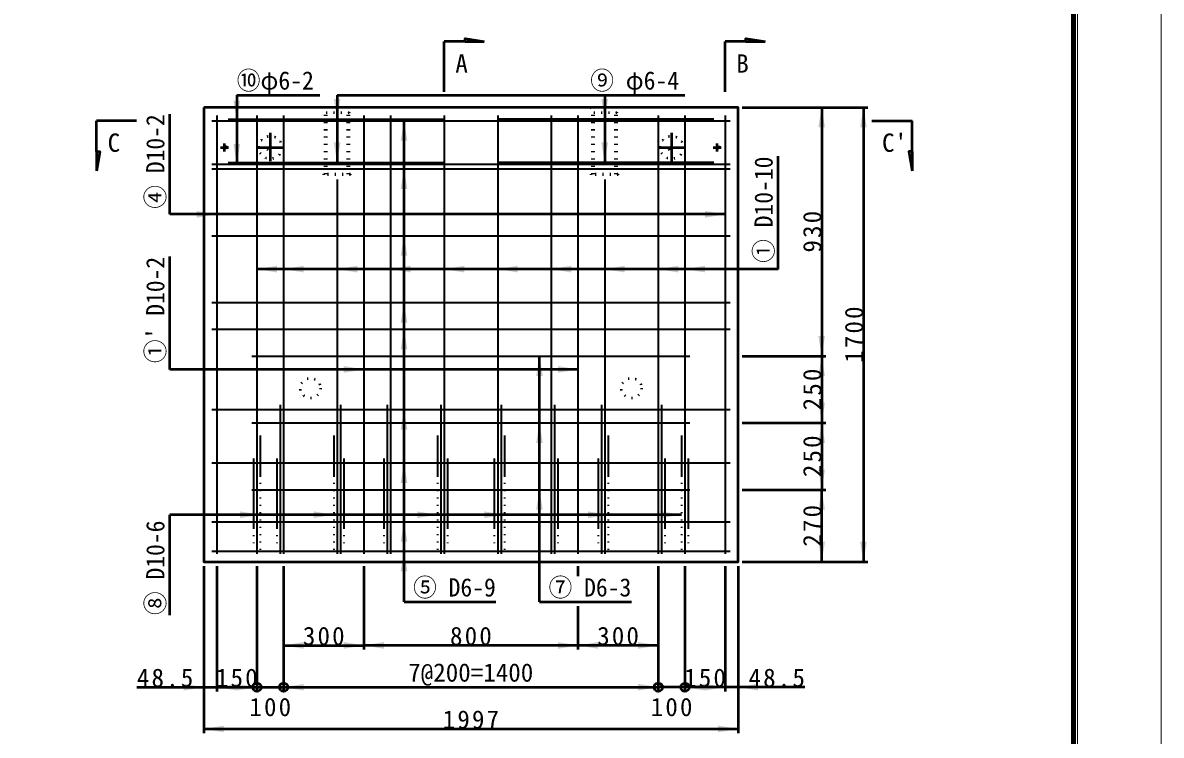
# Model space of a CAD drawing. Units: millimetres, scale not verified. Extents: x -2102 to 2102, y -1485 to 1485.
# Drawn here: x 741 to 2102, y -715 to 138 of the extents above; entities that cross this region are included whole.
import ezdxf
from ezdxf.enums import TextEntityAlignment as Align

# ---------------------------------------------------------------- set-up
doc = ezdxf.new("R2010")
doc.units = ezdxf.units.MM
doc.header["$LTSCALE"] = 5
doc.linetypes.add('DOTTED', pattern=[1.75, 0.25, -1.5])
doc.linetypes.add('LONG_DASHED_DOTTED', pattern=[15.25, 12, -1.5, 0.25, -1.5])
doc.layers.add('0-0_V-nasSTD', color=7, linetype='Continuous', lineweight=50)
doc.styles.add('ＭＳ ゴシック', font='')
doc.styles.get('ＭＳ ゴシック').set_extended_font_data('MS Gothic')

msp = doc.modelspace()

# ---------------------------------------------------------------- linework, layer by layer
at = {"layer": '0-0_V-nasSTD'}
for p, q in [((1244.881, 55.586), (1244.881, 115.586)), ((1269.881, 115.586), (1244.881, 115.586)), ((1269.881, 115.586), (1292.921, 115.586)), ((1580.881, 55.586), (1580.881, 115.586)), ((1605.881, 115.586), (1580.881, 115.586)), ((1605.881, 115.586), (1628.921, 115.586)), ((996.881, 51.586), (996.881, -30.974)), ((996.881, 51.586), (1095.993, 51.586)), ((1116.881, 51.586), (1116.881, -29.054)), ((1116.881, 51.586), (1532.881, 51.586)), ((1436.881, 51.586), (1436.881, -29.054)), ((916.881, -91.134), (916.881, 28.866)), ((1601.401, 36.866), (1751.401, 36.866)), ((1696.401, 36.866), (1696.401, -260.734)), ((1746.401, 36.866), (1746.401, -507.134)), ((829.033, -16.094), (829.033, 20.866)), ((877.073, 20.866), (829.033, 20.866)), ((1196.881, -555.134), (1196.881, 20.866)), ((1756.401, 20.866), (1804.441, 20.866)), ((1804.441, -16.094), (1804.441, 20.866)), ((829.033, -16.094), (829.033, -39.134)), ((1644.401, -156.734), (1644.401, -21.734)), ((1804.441, -16.094), (1804.441, -39.134)), ((1580.881, -91.134), (916.881, -91.134)), ((916.881, -276.734), (916.881, -141.734)), ((1644.401, -156.734), (1020.881, -156.734)), ((1358.881, -555.134), (1358.881, -260.734)), ((1601.401, -260.734), (1701.401, -260.734)), ((1696.401, -260.734), (1696.401, -340.734)), ((1404.881, -276.734), (916.881, -276.734)), ((1601.401, -340.734), (1701.401, -340.734)), ((1696.401, -340.734), (1696.401, -420.734)), ((1601.401, -420.734), (1701.401, -420.734)), ((1696.401, -507.134), (1696.401, -420.734)), ((916.881, -570.722), (916.881, -450.722)), ((1528.881, -450.722), (916.881, -450.722)), ((957.361, -512.134), (957.361, -712.134)), ((972.881, -512.134), (972.881, -662.134)), ((1020.881, -512.134), (1020.881, -662.134)), ((1052.881, -512.134), (1052.881, -662.134)), ((1148.881, -512.134), (1148.881, -612.134)), ((1404.881, -512.134), (1404.881, -524.134)), ((1500.881, -512.134), (1500.881, -662.134)), ((1532.881, -512.134), (1532.881, -662.134)), ((1580.881, -512.134), (1580.881, -662.134)), ((1596.401, -512.134), (1596.401, -712.134)), ((1601.401, -507.134), (1751.401, -507.134)), ((1196.881, -555.134), (1306.881, -555.134)), ((1358.881, -555.134), (1468.881, -555.134)), ((1404.881, -560.134), (1404.881, -612.134)), ((1052.881, -607.134), (1148.881, -607.134)), ((1404.881, -607.134), (1148.881, -607.134)), ((1500.881, -607.134), (1404.881, -607.134)), ((877.361, -657.134), (957.361, -657.134)), ((1020.881, -657.134), (1052.881, -657.134)), ((1052.881, -657.134), (1500.881, -657.134)), ((1532.881, -657.134), (1500.881, -657.134)), ((1676.401, -657.134), (1596.401, -657.134)), ((957.361, -707.134), (1596.401, -707.134))]:
    msp.add_line(p, q, dxfattribs=at)
at = {"layer": '0-0_V-nasSTD', "lineweight": 35}
for p, q in [((972.881, 27.266), (972.881, -497.534)), ((1020.881, 27.266), (1020.881, -497.534)), ((1052.881, 27.266), (1052.881, -497.534)), ((1148.881, 27.266), (1148.881, -497.534)), ((1180.881, 27.266), (1180.881, -497.534)), ((1244.881, 27.266), (1244.881, -497.534)), ((1308.881, 27.266), (1308.881, -497.534)), ((1372.881, 27.266), (1372.881, -497.534)), ((1404.881, 27.266), (1404.881, -497.534)), ((1500.881, 27.266), (1500.881, -497.534)), ((1532.881, 27.266), (1532.881, -497.534)), ((1580.881, 27.266), (1580.881, -497.534)), ((966.961, 20.866), (1586.801, 20.866)), ((986.481, 22.786), (1244.881, 22.786)), ((1567.281, 22.786), (1308.881, 22.786)), ((966.961, -30.974), (1586.801, -30.974)), ((966.961, -36.734), (1586.801, -36.734)), ((986.481, -29.054), (1244.881, -29.054)), ((1567.281, -29.054), (1308.881, -29.054)), ((1116.881, -49.534), (1116.881, -497.534)), ((1436.881, -49.534), (1436.881, -497.534)), ((966.961, -116.734), (1586.801, -116.734)), ((966.961, -196.734), (1586.801, -196.734)), ((966.961, -228.734), (1586.801, -228.734)), ((1014.961, -260.734), (1538.801, -260.734)), ((966.961, -324.734), (1586.801, -324.734)), ((1048.881, -319.134), (1048.881, -497.534)), ((1120.881, -319.134), (1120.881, -497.534)), ((1176.881, -319.134), (1176.881, -497.534)), ((1240.881, -319.134), (1240.881, -497.534)), ((1312.881, -319.134), (1312.881, -497.534)), ((1376.881, -319.134), (1376.881, -497.534)), ((1432.881, -319.134), (1432.881, -497.534)), ((1504.881, -319.134), (1504.881, -497.534)), ((1014.961, -340.734), (1538.801, -340.734)), ((1024.881, -355.906), (1024.881, -403.906)), ((1112.881, -355.906), (1112.881, -403.906)), ((1236.881, -355.906), (1236.881, -403.906)), ((1316.881, -355.906), (1316.881, -403.906)), ((1440.881, -355.906), (1440.881, -403.906)), ((1528.881, -355.906), (1528.881, -403.906)), ((966.961, -388.734), (1586.801, -388.734)), ((1016.881, -383.365), (1016.881, -466.245)), ((1044.881, -383.365), (1044.881, -466.245)), ((1124.881, -383.365), (1124.881, -466.245)), ((1172.881, -383.365), (1172.881, -466.245)), ((1248.881, -383.365), (1248.881, -466.245)), ((1304.881, -383.365), (1304.881, -466.245)), ((1380.881, -383.365), (1380.881, -466.245)), ((1428.881, -383.365), (1428.881, -466.245)), ((1508.881, -383.365), (1508.881, -466.245)), ((1536.881, -383.365), (1536.881, -466.245)), ((1014.961, -420.734), (1538.801, -420.734)), ((966.961, -459.134), (1586.801, -459.134)), ((966.961, -494.334), (1586.801, -494.334))]:
    msp.add_line(p, q, dxfattribs=at)
at = {"layer": '0-0_V-nasSTD', "linetype": 'DOTTED'}
for p, q in [((1100.081, 36.866), (1102.481, 30.466)), ((1102.481, -43.134), (1102.481, 30.466)), ((1131.281, 30.466), (1102.481, 30.466)), ((1104.081, -43.134), (1104.081, 30.466)), ((1129.681, -43.134), (1129.681, 30.466)), ((1131.281, 30.466), (1133.681, 36.866)), ((1131.281, -43.134), (1131.281, 30.466)), ((1420.081, 36.866), (1422.481, 30.466)), ((1422.481, -43.134), (1422.481, 30.466)), ((1451.281, 30.466), (1422.481, 30.466)), ((1424.081, -43.134), (1424.081, 30.466)), ((1449.681, -43.134), (1449.681, 30.466)), ((1451.281, 30.466), (1453.681, 36.866)), ((1451.281, -43.134), (1451.281, 30.466)), ((1132.881, -43.134), (1100.881, -43.134)), ((1100.881, -43.774), (1100.881, -43.134)), ((1132.881, -43.774), (1100.881, -43.774)), ((1132.881, -43.774), (1132.881, -43.134)), ((1452.881, -43.134), (1420.881, -43.134)), ((1420.881, -43.774), (1420.881, -43.134)), ((1452.881, -43.774), (1420.881, -43.774)), ((1452.881, -43.774), (1452.881, -43.134))]:
    msp.add_line(p, q, dxfattribs=at)
at = {"layer": '0-0_V-nasSTD', "linetype": 'LONG_DASHED_DOTTED'}
for p, q in [((1036.881, 6.306), (1036.881, -27.614)), ((1516.881, 6.306), (1516.881, -27.614)), ((977.521, -11.134), (987.121, -11.134)), ((982.321, -15.934), (982.321, -6.334)), ((1019.921, -11.134), (1053.841, -11.134)), ((1499.921, -11.134), (1533.841, -11.134)), ((1566.641, -11.134), (1576.241, -11.134)), ((1571.441, -15.934), (1571.441, -6.334))]:
    msp.add_line(p, q, dxfattribs=at)
at = {"layer": '0-0_V-nasSTD', "linetype": 'DOTTED', "lineweight": 35}
for p, q in [((1024.881, -403.906), (1024.881, -500.094)), ((1112.881, -403.906), (1112.881, -500.094)), ((1236.881, -403.906), (1236.881, -500.094)), ((1316.881, -403.906), (1316.881, -500.094)), ((1440.881, -403.906), (1440.881, -500.094)), ((1528.881, -403.906), (1528.881, -500.094)), ((1016.881, -466.245), (1016.881, -484.734)), ((1044.881, -466.245), (1044.881, -484.734)), ((1124.881, -466.245), (1124.881, -484.734)), ((1172.881, -466.245), (1172.881, -484.734)), ((1248.881, -466.245), (1248.881, -484.734)), ((1304.881, -466.245), (1304.881, -484.734)), ((1380.881, -466.245), (1380.881, -484.734)), ((1428.881, -466.245), (1428.881, -484.734)), ((1508.881, -466.245), (1508.881, -484.734)), ((1536.881, -466.245), (1536.881, -484.734))]:
    msp.add_line(p, q, dxfattribs=at)
at = {"layer": '0-0_V-nasSTD', "lineweight": 18}
for points in [[(-2102.5, -1485), (-2102.5, 1485), (2102.5, 1485), (2102.5, -1485)], [(-2002.5, -1385), (-2002.5, 1385), (2002.5, 1385), (2002.5, -1385)]]:
    msp.add_lwpolyline(points, close=True, dxfattribs=at)
at = {"layer": '0-0_V-nasSTD', "lineweight": 100}
msp.add_lwpolyline([(1997.5, -1380), (1997.5, 1380), (-1997.5, 1380)], dxfattribs=at)
at = {"layer": '0-0_V-nasSTD'}
for points in [[(1269.881, 115.586), (1269.881, 119.426), (1292.921, 115.586)], [(1605.881, 115.586), (1605.881, 119.426), (1628.921, 115.586)], [(829.033, -16.094), (832.873, -16.094), (829.033, -39.134)], [(1804.441, -16.094), (1800.601, -16.094), (1804.441, -39.134)], [(957.361, -657.134), (972.881, -657.134), (1020.881, -657.134)], [(1596.401, -657.134), (1580.881, -657.134), (1532.881, -657.134)]]:
    msp.add_lwpolyline(points, dxfattribs=at)
msp.add_lwpolyline([(957.361, 36.866), (957.361, -507.134), (1596.401, -507.134), (1596.401, 36.866)], close=True, dxfattribs=at)
at = {"layer": '0-0_V-nasSTD', "linetype": 'DOTTED'}
for centre, radius in [((1036.881, -11.134), 13.76), ((1516.881, -11.134), 13.76), ((982.321, -11.134), 3.04), ((982.321, -11.134), 1.92), ((982.321, -11.134), 1.6), ((1036.881, -11.134), 4), ((1516.881, -11.134), 4), ((1571.441, -11.134), 3.04), ((1571.441, -11.134), 1.92), ((1571.441, -11.134), 1.6), ((1084.881, -299.134), 12), ((1468.881, -299.134), 12)]:
    msp.add_circle(centre, radius, dxfattribs=at)
at = {"layer": '0-0_V-nasSTD'}
for centre in [(1020.881, -657.134), (1052.881, -657.134), (1500.881, -657.134), (1532.881, -657.134)]:
    msp.add_circle(centre, 5, dxfattribs=at)
for points in [[(992.881, 44.866), (996.881, 20.866), (996.881, 44.866)], [(996.881, 20.866), (996.881, 44.866), (1000.881, 44.866)], [(1112.881, 46.786), (1116.881, 22.786), (1116.881, 46.786)], [(1116.881, 22.786), (1116.881, 46.786), (1120.881, 46.786)], [(1432.881, 46.786), (1436.881, 22.786), (1436.881, 46.786)], [(1436.881, 22.786), (1436.881, 46.786), (1440.881, 46.786)], [(1692.401, 12.866), (1696.401, 12.866), (1696.401, 36.866)], [(1696.401, 12.866), (1696.401, 36.866), (1700.401, 12.866)], [(1742.401, 12.866), (1746.401, 12.866), (1746.401, 36.866)], [(1746.401, 12.866), (1746.401, 36.866), (1750.401, 12.866)], [(1192.881, -3.134), (1196.881, -3.134), (1196.881, 20.866)], [(1196.881, -3.134), (1196.881, 20.866), (1200.881, -3.134)], [(992.881, -6.974), (996.881, -30.974), (996.881, -6.974)], [(996.881, -30.974), (996.881, -6.974), (1000.881, -6.974)], [(1112.881, -5.054), (1116.881, -29.054), (1116.881, -5.054)], [(1116.881, -29.054), (1116.881, -5.054), (1120.881, -5.054)], [(1432.881, -5.054), (1436.881, -29.054), (1436.881, -5.054)], [(1436.881, -29.054), (1436.881, -5.054), (1440.881, -5.054)], [(1192.881, -60.734), (1196.881, -60.734), (1196.881, -36.734)], [(1196.881, -60.734), (1196.881, -36.734), (1200.881, -60.734)], [(948.881, -91.134), (948.881, -87.134), (972.881, -91.134)], [(948.881, -95.134), (948.881, -91.134), (972.881, -91.134)], [(1556.881, -91.134), (1556.881, -87.134), (1580.881, -91.134)], [(1556.881, -95.134), (1556.881, -91.134), (1580.881, -91.134)], [(1192.881, -140.734), (1196.881, -140.734), (1196.881, -116.734)], [(1196.881, -140.734), (1196.881, -116.734), (1200.881, -140.734)], [(1020.881, -156.734), (1044.881, -156.734), (1044.881, -152.734)], [(1020.881, -156.734), (1044.881, -160.734), (1044.881, -156.734)], [(1052.881, -156.734), (1076.881, -156.734), (1076.881, -152.734)], [(1052.881, -156.734), (1076.881, -160.734), (1076.881, -156.734)], [(1116.881, -156.734), (1140.881, -156.734), (1140.881, -152.734)], [(1116.881, -156.734), (1140.881, -160.734), (1140.881, -156.734)], [(1180.881, -156.734), (1204.881, -156.734), (1204.881, -152.734)], [(1180.881, -156.734), (1204.881, -160.734), (1204.881, -156.734)], [(1244.881, -156.734), (1268.881, -156.734), (1268.881, -152.734)], [(1244.881, -156.734), (1268.881, -160.734), (1268.881, -156.734)], [(1308.881, -156.734), (1332.881, -156.734), (1332.881, -152.734)], [(1308.881, -156.734), (1332.881, -160.734), (1332.881, -156.734)], [(1372.881, -156.734), (1396.881, -156.734), (1396.881, -152.734)], [(1372.881, -156.734), (1396.881, -160.734), (1396.881, -156.734)], [(1436.881, -156.734), (1460.881, -156.734), (1460.881, -152.734)], [(1436.881, -156.734), (1460.881, -160.734), (1460.881, -156.734)], [(1500.881, -156.734), (1524.881, -156.734), (1524.881, -152.734)], [(1500.881, -156.734), (1524.881, -160.734), (1524.881, -156.734)], [(1532.881, -156.734), (1556.881, -156.734), (1556.881, -152.734)], [(1532.881, -156.734), (1556.881, -160.734), (1556.881, -156.734)], [(1192.881, -220.734), (1196.881, -220.734), (1196.881, -196.734)], [(1196.881, -220.734), (1196.881, -196.734), (1200.881, -220.734)], [(1192.881, -252.734), (1196.881, -252.734), (1196.881, -228.734)], [(1196.881, -252.734), (1196.881, -228.734), (1200.881, -252.734)], [(1692.401, -236.734), (1696.401, -260.734), (1696.401, -236.734)], [(1696.401, -260.734), (1696.401, -236.734), (1700.401, -236.734)], [(1354.881, -284.734), (1358.881, -284.734), (1358.881, -260.734)], [(1358.881, -284.734), (1358.881, -260.734), (1362.881, -284.734)], [(1692.401, -284.734), (1696.401, -284.734), (1696.401, -260.734)], [(1696.401, -284.734), (1696.401, -260.734), (1700.401, -284.734)], [(1124.881, -276.734), (1124.881, -272.734), (1148.881, -276.734)], [(1124.881, -280.734), (1124.881, -276.734), (1148.881, -276.734)], [(1380.881, -276.734), (1380.881, -272.734), (1404.881, -276.734)], [(1380.881, -280.734), (1380.881, -276.734), (1404.881, -276.734)], [(1192.881, -348.734), (1196.881, -348.734), (1196.881, -324.734)], [(1196.881, -348.734), (1196.881, -324.734), (1200.881, -348.734)], [(1692.401, -316.734), (1696.401, -340.734), (1696.401, -316.734)], [(1696.401, -340.734), (1696.401, -316.734), (1700.401, -316.734)], [(1354.881, -364.734), (1358.881, -364.734), (1358.881, -340.734)], [(1358.881, -364.734), (1358.881, -340.734), (1362.881, -364.734)], [(1692.401, -364.734), (1696.401, -364.734), (1696.401, -340.734)], [(1696.401, -364.734), (1696.401, -340.734), (1700.401, -364.734)], [(1192.881, -412.734), (1196.881, -412.734), (1196.881, -388.734)], [(1196.881, -412.734), (1196.881, -388.734), (1200.881, -412.734)], [(1692.401, -396.734), (1696.401, -420.734), (1696.401, -396.734)], [(1696.401, -420.734), (1696.401, -396.734), (1700.401, -396.734)], [(1354.881, -444.734), (1358.881, -444.734), (1358.881, -420.734)], [(1358.881, -444.734), (1358.881, -420.734), (1362.881, -444.734)], [(1692.401, -444.734), (1696.401, -444.734), (1696.401, -420.734)], [(1696.401, -444.734), (1696.401, -420.734), (1700.401, -444.734)], [(1000.881, -450.722), (1000.881, -446.722), (1024.881, -450.722)], [(1088.881, -450.722), (1088.881, -446.722), (1112.881, -450.722)], [(1212.881, -450.722), (1212.881, -446.722), (1236.881, -450.722)], [(1292.881, -450.722), (1292.881, -446.722), (1316.881, -450.722)], [(1416.881, -450.722), (1416.881, -446.722), (1440.881, -450.722)], [(1504.881, -450.722), (1504.881, -446.722), (1528.881, -450.722)], [(1000.881, -454.722), (1000.881, -450.722), (1024.881, -450.722)], [(1088.881, -454.722), (1088.881, -450.722), (1112.881, -450.722)], [(1192.881, -483.134), (1196.881, -483.134), (1196.881, -459.134)], [(1196.881, -483.134), (1196.881, -459.134), (1200.881, -483.134)], [(1212.881, -454.722), (1212.881, -450.722), (1236.881, -450.722)], [(1292.881, -454.722), (1292.881, -450.722), (1316.881, -450.722)], [(1416.881, -454.722), (1416.881, -450.722), (1440.881, -450.722)], [(1504.881, -454.722), (1504.881, -450.722), (1528.881, -450.722)], [(1692.401, -483.134), (1696.401, -507.134), (1696.401, -483.134)], [(1696.401, -507.134), (1696.401, -483.134), (1700.401, -483.134)], [(1742.401, -483.134), (1746.401, -507.134), (1746.401, -483.134)], [(1746.401, -507.134), (1746.401, -483.134), (1750.401, -483.134)], [(1192.881, -518.334), (1196.881, -518.334), (1196.881, -494.334)], [(1196.881, -518.334), (1196.881, -494.334), (1200.881, -518.334)], [(1052.881, -607.134), (1076.881, -607.134), (1076.881, -603.134)], [(1052.881, -607.134), (1076.881, -611.134), (1076.881, -607.134)], [(1124.881, -607.134), (1124.881, -603.134), (1148.881, -607.134)], [(1124.881, -611.134), (1124.881, -607.134), (1148.881, -607.134)], [(1148.881, -607.134), (1172.881, -607.134), (1172.881, -603.134)], [(1148.881, -607.134), (1172.881, -611.134), (1172.881, -607.134)], [(1380.881, -607.134), (1380.881, -603.134), (1404.881, -607.134)], [(1380.881, -611.134), (1380.881, -607.134), (1404.881, -607.134)], [(1404.881, -607.134), (1428.881, -607.134), (1428.881, -603.134)], [(1404.881, -607.134), (1428.881, -611.134), (1428.881, -607.134)], [(1476.881, -607.134), (1476.881, -603.134), (1500.881, -607.134)], [(1476.881, -611.134), (1476.881, -607.134), (1500.881, -607.134)], [(933.361, -657.134), (933.361, -653.134), (957.361, -657.134)], [(972.881, -657.134), (996.881, -657.134), (996.881, -653.134)], [(996.881, -657.134), (996.881, -653.134), (1020.881, -657.134)], [(1052.881, -657.134), (1076.881, -657.134), (1076.881, -653.134)], [(1052.881, -657.134), (1076.881, -657.134), (1076.881, -653.134)], [(1476.881, -657.134), (1476.881, -653.134), (1500.881, -657.134)], [(1532.881, -657.134), (1556.881, -657.134), (1556.881, -653.134)], [(1556.881, -657.134), (1556.881, -653.134), (1580.881, -657.134)], [(1596.401, -657.134), (1620.401, -657.134), (1620.401, -653.134)], [(933.361, -661.134), (933.361, -657.134), (957.361, -657.134)], [(972.881, -657.134), (996.881, -661.134), (996.881, -657.134)], [(996.881, -661.134), (996.881, -657.134), (1020.881, -657.134)], [(1052.881, -657.134), (1076.881, -661.134), (1076.881, -657.134)], [(1052.881, -657.134), (1076.881, -661.134), (1076.881, -657.134)], [(1476.881, -661.134), (1476.881, -657.134), (1500.881, -657.134)], [(1532.881, -657.134), (1556.881, -661.134), (1556.881, -657.134)], [(1556.881, -661.134), (1556.881, -657.134), (1580.881, -657.134)], [(1596.401, -657.134), (1620.401, -661.134), (1620.401, -657.134)], [(957.361, -707.134), (981.361, -707.134), (981.361, -703.134)], [(957.361, -707.134), (981.361, -711.134), (981.361, -707.134)], [(1572.401, -707.134), (1572.401, -703.134), (1596.401, -707.134)], [(1572.401, -711.134), (1572.401, -707.134), (1596.401, -707.134)]]:
    msp.add_solid(points, dxfattribs=at)

# ---------------------------------------------------------------- texts
at = {"layer": '0-0_V-nasSTD', "style": 'ＭＳ ゴシック'}
for s, p in [('A', (1258.247, 71.762)), ('B', (1594.247, 71.762)), ('C', (842.399, -22.958)), ("C'", (1768.576, -22.958)), ('7@200=1400', (1201.881, -657.134))]:
    msp.add_text(s, height=21.99, dxfattribs=at).set_placement(p, align=Align.BOTTOM_LEFT)
at = {"layer": '0-0_V-nasSTD', "style": 'ＭＳ ゴシック', "width": 0.95}
for s, p in [('⑩φ6-2', (996.881, 51.586)), ('⑨ φ6-4', (1419.611, 51.586)), ('⑤ D6-9', (1207.769, -555.134)), ('⑦ D6-3', (1369.769, -555.134))]:
    msp.add_text(s, height=21.85, dxfattribs=at).set_placement(p, align=Align.BOTTOM_LEFT)
for s, p in [('④ D10-2', (916.881, -84.404)), ('① D10-10', (1644.401, -149.163)), ("①' D10-2", (916.881, -269.163)), ('⑧ D10-6', (916.881, -570.722))]:
    msp.add_text(s, height=21.85, rotation=90, dxfattribs=at).set_placement(p, align=Align.BOTTOM_LEFT)
at = {"layer": '0-0_V-nasSTD', "char_height": 21.99, "attachment_point": 7, "rotation": 90, "style": 'ＭＳ ゴシック'}
for s, insert in [('\\T1.17;930', (1696.401, -136.934)), ('\\T1.17;1700', (1746.401, -268.884)), ('\\T1.17;250', (1696.401, -325.734)), ('\\T1.17;250', (1696.401, -405.734)), ('\\T1.17;270', (1696.401, -488.934))]:
    msp.add_mtext(s, dxfattribs=dict(at, insert=insert))
at = {"layer": '0-0_V-nasSTD', "char_height": 21.99, "attachment_point": 7, "style": 'ＭＳ ゴシック'}
for s, insert in [('\\T1.17;300', (1075.881, -607.134)), ('\\T1.17;800', (1251.881, -607.134)), ('\\T1.17;300', (1427.881, -607.134)), ('\\T1.17;48.5', (877.361, -657.134)), ('\\T1.17;150', (971.881, -657.134)), ('\\T1.17;150', (1531.881, -657.134)), ('\\T1.17;48.5', (1608.901, -657.134)), ('\\T1.17;100', (1011.881, -692.134)), ('\\T1.17;100', (1491.881, -692.134)), ('\\T1.17;1997', (1243.131, -707.134))]:
    msp.add_mtext(s, dxfattribs=dict(at, insert=insert))

doc.saveas('drawing.dxf')
